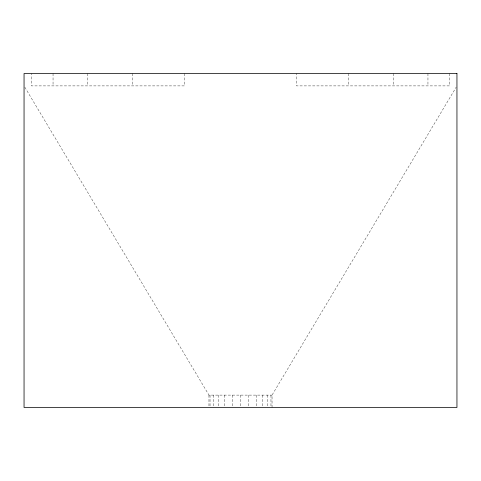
<?xml version="1.0" encoding="UTF-8"?>
<svg xmlns="http://www.w3.org/2000/svg" width="481" height="481" viewBox="0 0 481 481"><rect width="100%" height="100%" fill="white"/><g stroke="black" fill="none" stroke-linecap="round" stroke-linejoin="round"><path stroke-width="0.36" stroke-dasharray="2.4 1.8" d="M272.042 407.473L272.042 395.105L456.18 87.181M24.82 87.181L208.958 395.105L272.042 395.105M449.573 73.527L449.573 85.895L296.518 85.895L296.518 73.527M427.952 73.527L427.952 85.895M393.554 73.527L393.554 85.895M348.725 73.527L348.725 85.895M270.965 395.105L270.965 407.473M267.815 395.105L267.815 407.473M262.8 395.105L262.8 407.473M256.271 395.105L256.271 407.473M248.665 395.105L248.665 407.473M240.5 395.105L240.5 407.473M232.335 395.105L232.335 407.473M224.729 395.105L224.729 407.473M218.2 395.105L218.2 407.473M213.185 395.105L213.185 407.473M210.035 395.105L210.035 407.473M208.958 395.105L208.958 407.473M184.482 73.527L184.482 85.895L31.427 85.895L31.427 73.527M132.275 73.527L132.275 85.895M87.446 73.527L87.446 85.895M53.048 73.527L53.048 85.895"/><path stroke-width="0.72" d="M456.95 73.527L24.05 73.527L24.05 407.473L456.95 407.473L456.95 73.527"/></g></svg>
